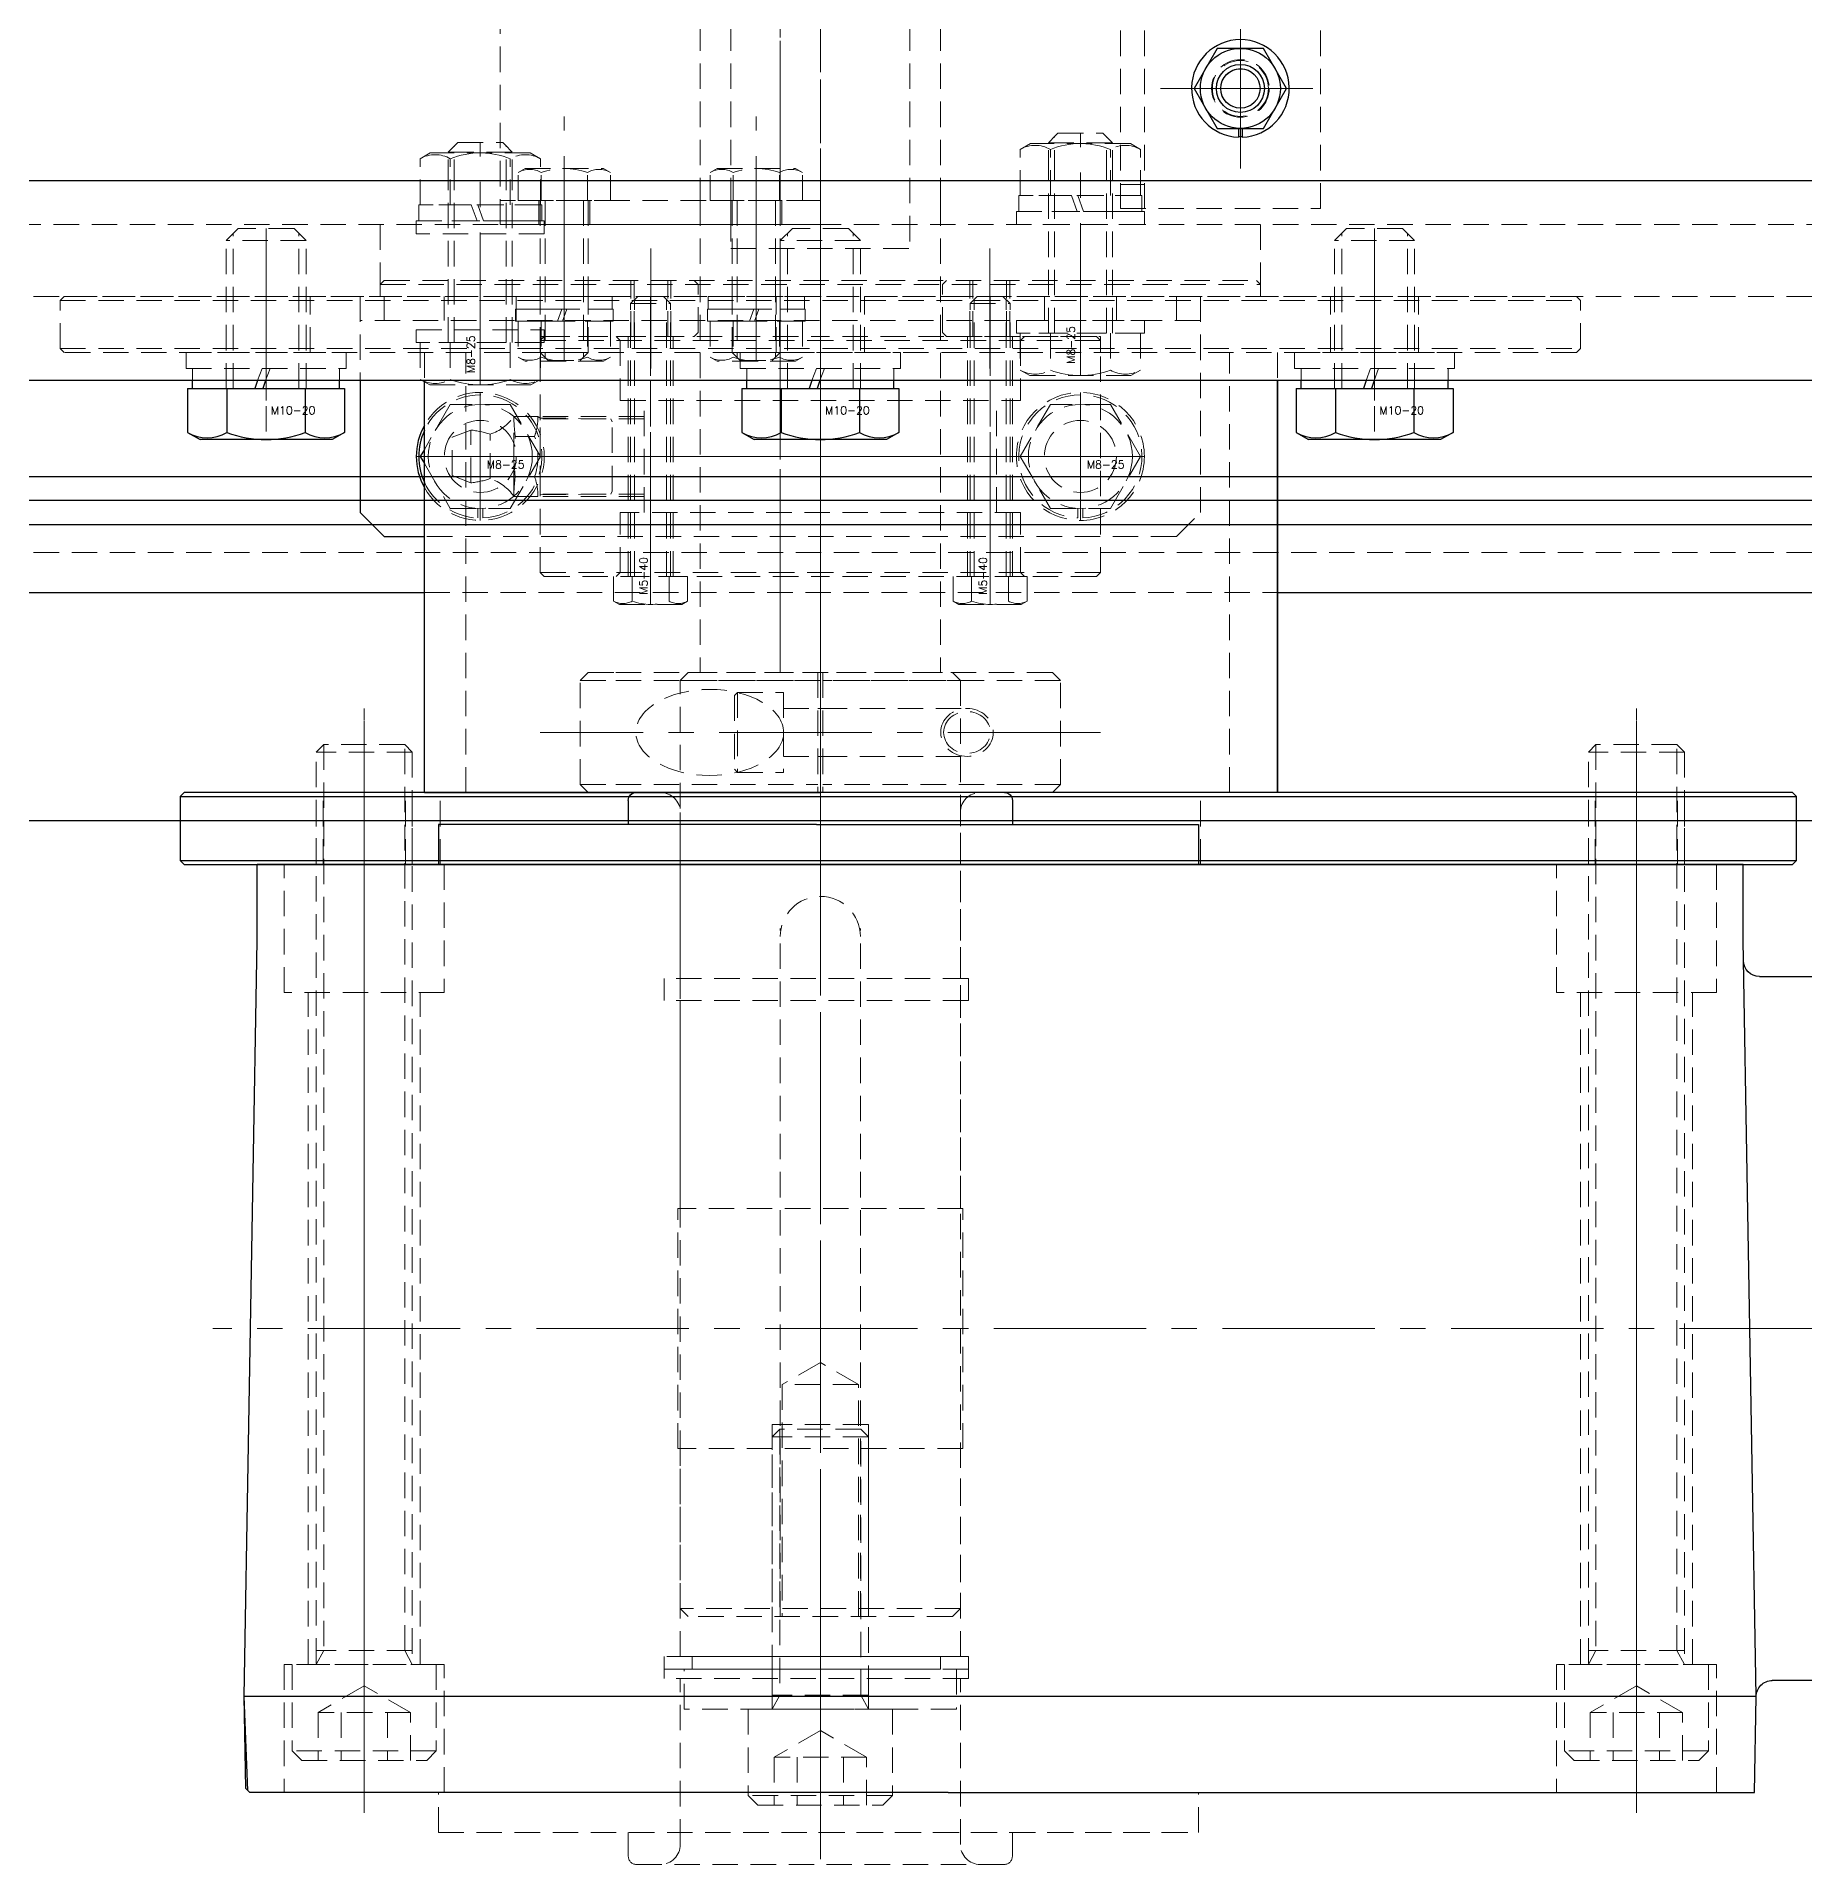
# Model space of a CAD drawing. Header units: millimetres. Extents: x 0 to 51411, y 0 to 16902.
# Drawn here: x 2995.2 to 3216.1, y 8115.4 to 8343.9 of the extents above; entities that cross this region are included whole.
import ezdxf

# ---------------------------------------------------------------- set-up
doc = ezdxf.new("R2010")
doc.units = ezdxf.units.MM
for name, pattern in [('CENTER2', [28.575, 19.05, -3.175, 3.175, -3.175]), ('HIDDEN', [9.525, 6.35, -3.175]), ('HIDDEN2', [4.7625, 3.175, -1.5875])]:
    doc.linetypes.add(name, pattern=pattern)
for name, color, linetype, lineweight in [('01_外形線', 7, 'Continuous', 25), ('03_かくれ線', 6, 'HIDDEN2', 13), ('04_HIDDEN', 2, 'HIDDEN', 13), ('04_中心線', 1, 'CENTER2', 9)]:
    doc.layers.add(name, color=color, linetype=linetype, lineweight=lineweight)
doc.layers.add('10_DRAFT', color=8, linetype='Continuous', lineweight=0, plot=False)
doc.styles.add('KSS_TXT', font='txt.shx', dxfattribs={"bigfont": 'extfont2.shx'})

# ---------------------------------------------------------------- blocks, each defined once
blk = doc.blocks.new('GM-SHYF-RH 0.4kW、1／160、＊＊V、60Hzb')
at = {"layer": '01_外形線'}
for p, q in [((-24, 133), (-24, 130)), ((-23, 134), (0, 134)), ((23, 134), (0, 134)), ((24, 133), (24, 130)), ((-47.27, 130), (-47.27, 125)), ((0.46, 130), (-47.27, 130)), ((0.46, 130), (47.73, 130)), ((47.73, 130), (47.73, 125)), ((-115.33, 115.5), (-115.33, 125)), ((-115.33, 125), (-15.97, 125)), ((-15.97, 125), (70.37, 125)), ((70.37, 115.5), (70.37, 125)), ((-116.98, 21), (-115.33, 115.5)), ((72.02, 21), (70.37, 115.5)), ((-117.38, 111), (-125.27, 111)), ((-125.27, 23), (-118.98, 23)), ((-116.77, 9), (-116.98, 21)), ((-116.98, 21), (-15.97, 21)), ((-15.97, 21), (72.02, 21)), ((71.82, 9.5), (72.02, 21)), ((71.31, 9), (71.82, 9.5)), ((-15.97, 9), (-116.77, 9)), ((-15.97, 9), (71.31, 9))]:
    blk.add_line(p, q, dxfattribs=at)
for centre, radius, start, end in [((-23, 133), 1, 90, 180), ((23, 133), 1, 0, 90), ((-117.38, 113), 2, 270, 359), ((-118.98, 21), 2, 359, 90)]:
    blk.add_arc(centre, radius, start, end, dxfattribs=at)
at = {"layer": '03_かくれ線'}
for p, q in [((-17.5, 110.75), (-17.5, 131.5)), ((17.5, 110.75), (17.5, 131.5)), ((-112, 125), (-112, 109)), ((-92, 109), (-92, 125)), ((47, 125), (47, 109)), ((67, 109), (67, 125)), ((-18.5, 108), (-18.5, 110.75)), ((-18.5, 110.75), (19.5, 110.75)), ((19.5, 108), (19.5, 110.75)), ((-112, 109), (-92, 109)), ((-109, 25), (-109, 109)), ((-95, 25), (-95, 109)), ((-18.5, 108), (19.5, 108)), ((-17.5, 82), (-17.5, 108)), ((17.5, 82), (17.5, 108)), ((47, 109), (67, 109)), ((50, 25), (50, 109)), ((64, 25), (64, 109)), ((-17.8, 52), (-17.8, 82)), ((-17.8, 82), (17.8, 82)), ((17.8, 52), (17.8, 82)), ((-17.8, 52), (17.8, 52)), ((-17.5, 26), (-17.5, 52)), ((17.5, 26), (17.5, 52)), ((-18.5, 23.25), (-18.5, 26)), ((-18.5, 26), (19.5, 26)), ((19.5, 23.25), (19.5, 26)), ((-112, 9), (-112, 25)), ((-112, 25), (-92, 25)), ((-92, 25), (-92, 9)), ((-18.5, 23.25), (19.5, 23.25)), ((-17.5, 2.5), (-17.5, 23.25)), ((17.5, 2.5), (17.5, 23.25)), ((47, 9), (47, 25)), ((47, 25), (67, 25)), ((67, 25), (67, 9)), ((-47.27, 4), (-47.27, 9)), ((47.73, 4), (47.73, 9)), ((0.23, 4), (-47.27, 4)), ((47.73, 4), (-47.27, 4)), ((-24, 1), (-24, 4)), ((24, 1), (24, 4)), ((-23, 0), (0, 0)), ((23, 0), (0, 0))]:
    blk.add_line(p, q, dxfattribs=at)
for centre, radius, start, end in [((-20, 131.5), 2.5, 0, 90), ((20, 131.5), 2.5, 90, 180), ((-20, 2.5), 2.5, 270, 0), ((20, 2.5), 2.5, 180, 270), ((-23, 1), 1, 180, 270), ((23, 1), 1, 270, 0)]:
    blk.add_arc(centre, radius, start, end, dxfattribs=at)
at = {"layer": '04_中心線'}
for p, q in [((0, 134), (0, 0)), ((-102, 6.46), (-102, 127.76)), ((57, 6.46), (57, 127.76)), ((-297.9, 67), (75.91, 67))]:
    blk.add_line(p, q, dxfattribs=at)
blk = doc.blocks.new('A$C23C91DF0_1_1')
at = {"color": 0}
for points in [[(0, 18.5), (1.6, 18.5), (1.6, 15), (0, 15)], [(0, -19.5), (1.6, -19.5), (1.6, -16), (0, -16)]]:
    blk.add_lwpolyline(points, close=True, dxfattribs=at)
at = {"layer": '10_DRAFT'}
for p, q in [((0, 15), (0, -16)), ((1.6, 15), (1.6, -16))]:
    blk.add_line(p, q, dxfattribs=at)
blk = doc.blocks.new('FWSSS-D34-V12.5-T5.0a')
at = {"color": 0}
blk.add_lwpolyline([(0, 17), (5, 17), (5, -17), (0, -17)], close=True, dxfattribs=at)
at = {"layer": '04_HIDDEN'}
for p, q in [((0, 6), (5, 6)), ((0, -6), (5, -6))]:
    blk.add_line(p, q, dxfattribs=at)
at = {"layer": '10_DRAFT'}
blk.add_line((0, 0), (5, 0), dxfattribs=at)

msp = doc.modelspace()

# ---------------------------------------------------------------- linework, layer by layer
at = {"layer": '01_外形線'}
for p, q in [((3142.752, 8342.366), (3139.866, 8337.366)), ((3148.526, 8342.366), (3142.752, 8342.366)), ((3151.413, 8337.366), (3148.526, 8342.366)), ((3139.866, 8337.366), (3142.752, 8332.366)), ((3148.526, 8332.366), (3151.413, 8337.366)), ((3142.752, 8332.366), (3148.526, 8332.366)), ((3145.414, 8332.366), (3145.414, 8331.27)), ((3145.864, 8332.366), (3145.864, 8331.27)), ((3014.657, 8299.866), (3014.657, 8300.866)), ((3022.811, 8300.866), (3022.447, 8299.866)), ((3023.811, 8300.866), (3023.447, 8299.866)), ((3033.057, 8299.866), (3033.057, 8300.866)), ((3043.646, 8249.366), (3043.646, 8300.866)), ((3083.939, 8299.866), (3083.939, 8300.866)), ((3092.093, 8300.866), (3091.729, 8299.866)), ((3093.093, 8300.866), (3092.729, 8299.866)), ((3102.339, 8299.866), (3102.339, 8300.866)), ((3150.289, 8249.366), (3150.289, 8300.866)), ((3150.289, 8300.866), (3150.289, 8249.366)), ((3153.221, 8299.866), (3153.221, 8300.866)), ((3161.375, 8300.866), (3161.011, 8299.866)), ((3162.375, 8300.866), (3162.011, 8299.866)), ((3171.621, 8299.866), (3171.621, 8300.866)), ((3014.042, 8299.866), (3014.042, 8294.369)), ((3014.042, 8299.866), (3033.672, 8299.866)), ((3018.95, 8299.866), (3018.95, 8294.369)), ((3028.765, 8299.866), (3028.765, 8294.369)), ((3033.672, 8299.866), (3033.672, 8294.369)), ((3083.324, 8299.866), (3083.324, 8294.369)), ((3083.324, 8299.866), (3102.954, 8299.866)), ((3088.232, 8299.866), (3088.232, 8294.369)), ((3098.047, 8299.866), (3098.047, 8294.369)), ((3102.954, 8299.866), (3102.954, 8294.369)), ((3152.606, 8299.866), (3152.606, 8294.369)), ((3152.606, 8299.866), (3172.236, 8299.866)), ((3157.514, 8299.866), (3157.514, 8294.369)), ((3167.329, 8299.866), (3167.329, 8294.369)), ((3172.236, 8299.866), (3172.236, 8294.369)), ((3014.042, 8294.369), (3015.607, 8293.466)), ((3033.672, 8294.369), (3032.107, 8293.466)), ((3083.324, 8294.369), (3084.889, 8293.466)), ((3102.954, 8294.369), (3101.389, 8293.466)), ((3152.606, 8294.369), (3154.171, 8293.466)), ((3172.236, 8294.369), (3170.671, 8293.466)), ((3032.107, 8293.466), (3015.607, 8293.466)), ((3043.646, 8292.253), (3043.134, 8291.366)), ((3101.389, 8293.466), (3084.889, 8293.466)), ((3170.671, 8293.466), (3154.171, 8293.466)), ((3043.134, 8291.366), (3043.646, 8290.479)), ((2928.139, 8288.866), (3728.139, 8288.866)), ((2928.139, 8282.866), (3728.139, 8282.866)), ((3150.289, 8274.366), (3248.139, 8274.366)), ((3013.639, 8249.366), (3013.139, 8248.866)), ((3013.139, 8248.866), (3013.139, 8240.866)), ((3013.139, 8248.866), (3215.139, 8248.866)), ((3214.639, 8249.366), (3013.639, 8249.366)), ((3043.646, 8249.366), (3093.139, 8249.366)), ((3043.646, 8249.366), (3093.139, 8249.366)), ((3150.289, 8249.366), (3093.139, 8249.366)), ((3150.289, 8249.366), (3093.139, 8249.366)), ((3215.139, 8248.866), (3214.639, 8249.366)), ((3215.139, 8240.866), (3215.139, 8248.866)), ((3013.139, 8240.866), (3013.639, 8240.366)), ((3013.139, 8240.866), (3215.139, 8240.866)), ((3013.639, 8240.366), (3214.639, 8240.366)), ((3214.639, 8240.366), (3215.139, 8240.866)), ((3021.575, 8124.615), (3021.12, 8136.366))]:
    msp.add_line(p, q, dxfattribs=at)
msp.add_lwpolyline([(2923.139, 8600.866), (3478.139, 8600.866, -0.4142136), (3488.139, 8590.866), (3488.139, 8310.866, -0.4142136), (3478.139, 8300.866), (2923.139, 8300.866), (2923.139, 8600.866)], format="xyb", dxfattribs=at)
for points in [[(2928.139, 8325.866), (3728.139, 8325.866), (3728.139, 8285.866), (2928.139, 8285.866)], [(2933.139, 8245.866), (3723.139, 8245.866), (3728.139, 8250.866), (3728.139, 8285.866), (2928.139, 8285.866), (2928.139, 8250.866)]]:
    msp.add_lwpolyline(points, close=True, dxfattribs=at)
for points in [[(2928.139, 8300.866), (2928.139, 8274.366), (3043.646, 8274.366)], [(3035.639, 8300.866), (3035.639, 8284.366), (3038.639, 8281.366), (3043.646, 8281.366)]]:
    msp.add_lwpolyline(points, dxfattribs=at)
for radius in [5, 3, 2.458]:
    msp.add_circle((3145.639, 8337.366), radius, dxfattribs=at)
for centre, radius, start, end in [((3145.639, 8337.366), 6.1, 272.11385, 267.88615), ((3145.639, 8337.366), 6, 267.88615, 272.1491), ((3016.496, 8298.619), 4.907, 240.00001, 299.99999), ((3023.857, 8307.245), 13.779, 249.136, 290.864), ((3031.218, 8298.619), 4.907, 240.00001, 299.99999), ((3050.639, 8291.366), 8, 150.94678, 209.05322), ((3050.639, 8291.366), 7.7, 155.26154, 204.73846), ((3085.778, 8298.619), 4.907, 240.00001, 299.99999), ((3093.139, 8307.245), 13.779, 249.136, 290.864), ((3100.5, 8298.619), 4.907, 240.00001, 299.99999), ((3155.06, 8298.619), 4.907, 240.00001, 299.99999), ((3162.421, 8307.245), 13.779, 249.136, 290.864), ((3169.782, 8298.619), 4.907, 240.00001, 299.99999)]:
    msp.add_arc(centre, radius, start, end, dxfattribs=at)
at = {"layer": '03_かくれ線'}
for p, q in [((3078.139, 8583.366), (3078.139, 8323.366)), ((3081.959, 8583.366), (3081.959, 8317.366)), ((3104.32, 8583.366), (3104.32, 8317.366)), ((3108.139, 8583.366), (3108.139, 8323.366)), ((3053.139, 8320.366), (3053.139, 8581.366)), ((3093.139, 8581.366), (3093.139, 8320.366)), ((3130.639, 8322.366), (3130.639, 8579.366)), ((3133.639, 8322.366), (3133.639, 8579.366)), ((3155.639, 8322.366), (3155.639, 8579.366)), ((3145.639, 8328.766), (3145.639, 8572.966)), ((3137.039, 8337.366), (3154.239, 8337.366)), ((3047.539, 8330.303), (3047.839, 8330.603)), ((3047.839, 8330.603), (3053.439, 8330.603)), ((3053.739, 8330.303), (3053.439, 8330.603)), ((3121.639, 8330.566), (3122.539, 8331.466)), ((3121.639, 8330.566), (3129.639, 8330.566)), ((3121.639, 8326.466), (3121.639, 8330.566)), ((3122.389, 8326.466), (3122.389, 8331.316)), ((3122.539, 8331.466), (3122.839, 8331.766)), ((3122.839, 8331.766), (3128.439, 8331.766)), ((3128.739, 8331.466), (3128.439, 8331.766)), ((3129.639, 8330.566), (3128.739, 8331.466)), ((3128.889, 8326.466), (3128.889, 8331.316)), ((3129.639, 8326.466), (3129.639, 8330.566)), ((3043.134, 8328.578), (3044.389, 8329.303)), ((3043.134, 8322.803), (3043.134, 8328.578)), ((3056.889, 8329.303), (3044.389, 8329.303)), ((3046.639, 8329.403), (3047.539, 8330.303)), ((3046.639, 8329.403), (3054.639, 8329.403)), ((3046.639, 8325.303), (3046.639, 8329.403)), ((3046.886, 8322.803), (3046.886, 8328.578)), ((3047.389, 8325.303), (3047.389, 8330.153)), ((3054.639, 8329.403), (3053.739, 8330.303)), ((3053.889, 8325.303), (3053.889, 8330.153)), ((3054.392, 8322.803), (3054.392, 8328.578)), ((3054.639, 8325.303), (3054.639, 8329.403)), ((3058.145, 8328.578), (3056.889, 8329.303)), ((3058.145, 8322.803), (3058.145, 8328.578)), ((3118.134, 8329.741), (3119.389, 8330.466)), ((3118.134, 8323.966), (3118.134, 8329.741)), ((3131.889, 8330.466), (3119.389, 8330.466)), ((3121.886, 8323.966), (3121.886, 8329.741)), ((3129.392, 8323.966), (3129.392, 8329.741)), ((3133.145, 8329.741), (3131.889, 8330.466)), ((3133.145, 8323.966), (3133.145, 8329.741)), ((3055.366, 8326.862), (3056.239, 8327.366)), ((3055.366, 8323.366), (3055.366, 8326.862)), ((3056.239, 8327.366), (3066.039, 8327.366)), ((3058.252, 8323.366), (3058.252, 8326.862)), ((3064.026, 8323.366), (3064.026, 8326.862)), ((3066.913, 8326.862), (3066.039, 8327.366)), ((3066.913, 8323.366), (3066.913, 8326.862)), ((3079.366, 8326.862), (3080.239, 8327.366)), ((3079.366, 8323.366), (3079.366, 8326.862)), ((3080.239, 8327.366), (3090.039, 8327.366)), ((3082.252, 8323.366), (3082.252, 8326.862)), ((3088.026, 8323.366), (3088.026, 8326.862)), ((3090.913, 8326.862), (3090.039, 8327.366)), ((3090.913, 8323.366), (3090.913, 8326.862)), ((3121.639, 8306.766), (3121.639, 8326.466)), ((3122.389, 8306.766), (3122.389, 8326.466)), ((3128.889, 8306.766), (3128.889, 8326.466)), ((3129.639, 8306.766), (3129.639, 8326.466)), ((3046.639, 8305.603), (3046.639, 8325.303)), ((3047.389, 8305.603), (3047.389, 8325.303)), ((3053.889, 8305.603), (3053.889, 8325.303)), ((3054.639, 8305.603), (3054.639, 8325.303)), ((3124.511, 8323.966), (3117.939, 8323.966)), ((3117.939, 8323.966), (3117.939, 8321.966)), ((3133.145, 8323.966), (3118.134, 8323.966)), ((3125.239, 8321.966), (3124.511, 8323.966)), ((3133.339, 8323.966), (3125.311, 8323.966)), ((3126.039, 8321.966), (3125.311, 8323.966)), ((3130.639, 8325.366), (3133.639, 8325.366)), ((3133.339, 8321.966), (3133.339, 8323.966)), ((3049.511, 8322.803), (3042.939, 8322.803)), ((3042.939, 8322.803), (3042.939, 8320.803)), ((3058.145, 8322.803), (3043.134, 8322.803)), ((3050.239, 8320.803), (3049.511, 8322.803)), ((3058.339, 8322.803), (3050.311, 8322.803)), ((3051.039, 8320.803), (3050.311, 8322.803)), ((3093.139, 8323.366), (3053.139, 8323.366)), ((3055.366, 8323.366), (3066.913, 8323.366)), ((3057.939, 8320.366), (3057.939, 8323.366)), ((3058.139, 8323.366), (3058.139, 8310.766)), ((3058.339, 8320.803), (3058.339, 8322.803)), ((3058.739, 8323.366), (3058.739, 8303.766)), ((3063.539, 8323.366), (3063.539, 8303.766)), ((3064.139, 8323.366), (3064.139, 8310.766)), ((3064.339, 8320.366), (3064.339, 8323.366)), ((3078.139, 8323.366), (3078.139, 8264.366)), ((3079.366, 8323.366), (3090.913, 8323.366)), ((3081.939, 8320.366), (3081.939, 8323.366)), ((3082.139, 8323.366), (3082.139, 8310.766)), ((3082.739, 8323.366), (3082.739, 8303.766)), ((3087.539, 8323.366), (3087.539, 8303.766)), ((3088.139, 8323.366), (3088.139, 8310.766)), ((3088.339, 8320.366), (3088.339, 8323.366)), ((3108.139, 8323.366), (3108.139, 8264.366)), ((3117.639, 8321.966), (3133.639, 8321.966)), ((3117.639, 8321.966), (3117.639, 8320.366)), ((3125.239, 8321.966), (3117.939, 8321.966)), ((3133.339, 8321.966), (3126.039, 8321.966)), ((3130.639, 8322.366), (3155.639, 8322.366)), ((3133.639, 8321.966), (3133.639, 8320.366)), ((3018.857, 8318.366), (3020.357, 8319.866)), ((3019.757, 8299.866), (3019.757, 8319.266)), ((3027.357, 8319.866), (3020.357, 8319.866)), ((3028.857, 8318.366), (3027.357, 8319.866)), ((3027.957, 8299.866), (3027.957, 8319.266)), ((3038.139, 8320.366), (3038.139, 8311.366)), ((3042.639, 8320.803), (3058.639, 8320.803)), ((3042.639, 8320.803), (3042.639, 8319.203)), ((3058.639, 8319.203), (3042.639, 8319.203)), ((3050.239, 8320.803), (3042.939, 8320.803)), ((3058.339, 8320.803), (3051.039, 8320.803)), ((3093.139, 8320.366), (3053.139, 8320.366)), ((3058.639, 8320.803), (3058.639, 8319.203)), ((3088.139, 8318.366), (3089.639, 8319.866)), ((3089.039, 8299.866), (3089.039, 8319.266)), ((3096.639, 8319.866), (3089.639, 8319.866)), ((3098.139, 8318.366), (3096.639, 8319.866)), ((3097.239, 8299.866), (3097.239, 8319.266)), ((3133.639, 8320.366), (3117.639, 8320.366)), ((3148.139, 8320.366), (3148.139, 8311.366)), ((3157.421, 8318.366), (3158.921, 8319.866)), ((3158.321, 8299.866), (3158.321, 8319.266)), ((3165.921, 8319.866), (3158.921, 8319.866)), ((3167.421, 8318.366), (3165.921, 8319.866)), ((3166.521, 8299.866), (3166.521, 8319.266)), ((3018.857, 8299.866), (3018.857, 8318.366)), ((3028.857, 8318.366), (3018.857, 8318.366)), ((3028.857, 8299.866), (3028.857, 8318.366)), ((3081.959, 8317.366), (3104.32, 8317.366)), ((3088.139, 8299.866), (3088.139, 8318.366)), ((3098.139, 8318.366), (3088.139, 8318.366)), ((3098.139, 8299.866), (3098.139, 8318.366)), ((3157.421, 8299.866), (3157.421, 8318.366)), ((3167.421, 8318.366), (3157.421, 8318.366)), ((3167.421, 8299.866), (3167.421, 8318.366)), ((3038.639, 8313.366), (3038.139, 8312.866)), ((3038.139, 8311.366), (3038.139, 8312.866)), ((3038.139, 8312.866), (3148.139, 8312.866)), ((3038.639, 8313.366), (3147.639, 8313.366)), ((3069.462, 8306.366), (3069.462, 8313.366)), ((3069.862, 8306.366), (3069.862, 8313.366)), ((3074.062, 8306.366), (3074.062, 8313.366)), ((3074.462, 8306.366), (3074.462, 8313.366)), ((3077.889, 8312.866), (3077.389, 8313.366)), ((3077.889, 8306.866), (3077.889, 8312.866)), ((3108.389, 8312.866), (3108.889, 8313.366)), ((3108.389, 8306.866), (3108.389, 8312.866)), ((3111.816, 8306.366), (3111.816, 8313.366)), ((3112.216, 8306.366), (3112.216, 8313.366)), ((3116.416, 8306.366), (3116.416, 8313.366)), ((3116.816, 8306.366), (3116.816, 8313.366)), ((3147.639, 8313.366), (3148.139, 8312.866)), ((3148.139, 8312.866), (3148.139, 8311.366)), ((2998.139, 8310.866), (2998.639, 8311.366)), ((2998.139, 8304.866), (2998.139, 8310.866)), ((2998.139, 8310.866), (3188.139, 8310.866)), ((2998.639, 8311.366), (3187.639, 8311.366)), ((3029.357, 8304.366), (3029.357, 8311.366)), ((3035.639, 8311.366), (3035.639, 8300.866)), ((3140.639, 8311.366), (3035.639, 8311.366)), ((3038.639, 8311.366), (3038.639, 8308.366)), ((3046.139, 8311.366), (3046.139, 8308.366)), ((3055.139, 8311.366), (3055.139, 8308.366)), ((3055.139, 8309.766), (3055.139, 8311.366)), ((3055.139, 8311.366), (3067.139, 8311.366)), ((3058.139, 8304.366), (3058.139, 8310.766)), ((3064.139, 8304.366), (3064.139, 8310.766)), ((3067.139, 8309.766), (3067.139, 8311.366)), ((3069.426, 8310.466), (3070.326, 8311.366)), ((3069.426, 8310.466), (3074.426, 8310.466)), ((3069.426, 8276.366), (3069.426, 8310.466)), ((3069.926, 8276.366), (3069.926, 8310.966)), ((3070.326, 8311.366), (3073.526, 8311.366)), ((3074.426, 8310.466), (3073.526, 8311.366)), ((3073.926, 8276.366), (3073.926, 8310.966)), ((3074.426, 8276.366), (3074.426, 8310.466)), ((3079.139, 8309.766), (3079.139, 8311.366)), ((3079.139, 8311.366), (3091.139, 8311.366)), ((3082.139, 8304.366), (3082.139, 8310.766)), ((3087.639, 8304.366), (3087.639, 8311.366)), ((3088.139, 8304.366), (3088.139, 8310.766)), ((3091.139, 8309.766), (3091.139, 8311.366)), ((3098.639, 8304.366), (3098.639, 8311.366)), ((3111.852, 8310.466), (3112.752, 8311.366)), ((3111.852, 8310.466), (3116.852, 8310.466)), ((3111.852, 8276.366), (3111.852, 8310.466)), ((3112.352, 8276.366), (3112.352, 8310.966)), ((3112.752, 8311.366), (3115.952, 8311.366)), ((3116.852, 8310.466), (3115.952, 8311.366)), ((3116.352, 8276.366), (3116.352, 8310.966)), ((3116.852, 8276.366), (3116.852, 8310.466)), ((3121.139, 8311.366), (3121.139, 8308.366)), ((3130.139, 8311.366), (3130.139, 8308.366)), ((3137.639, 8311.366), (3137.639, 8308.366)), ((3140.639, 8284.366), (3140.639, 8311.366)), ((3156.921, 8304.366), (3156.921, 8311.366)), ((3167.921, 8304.366), (3167.921, 8311.366)), ((3188.139, 8310.866), (3187.639, 8311.366)), ((3188.139, 8304.866), (3188.139, 8310.866)), ((3140.639, 8308.366), (3035.639, 8308.366)), ((3060.839, 8309.766), (3055.039, 8309.766)), ((3055.039, 8308.266), (3055.039, 8309.766)), ((3060.293, 8308.266), (3055.039, 8308.266)), ((3055.139, 8309.766), (3067.139, 8309.766)), ((3055.366, 8308.266), (3055.366, 8303.77)), ((3066.913, 8308.266), (3055.366, 8308.266)), ((3058.252, 8308.266), (3058.252, 8303.77)), ((3060.839, 8309.766), (3060.293, 8308.266)), ((3061.439, 8309.766), (3060.893, 8308.266)), ((3067.239, 8308.266), (3060.893, 8308.266)), ((3061.139, 8308.266), (3061.139, 8309.766)), ((3061.139, 8303.266), (3061.139, 8308.266)), ((3067.239, 8309.766), (3061.439, 8309.766)), ((3064.026, 8308.266), (3064.026, 8303.77)), ((3066.913, 8308.266), (3066.913, 8303.77)), ((3067.239, 8309.766), (3067.239, 8308.266)), ((3084.839, 8309.766), (3079.039, 8309.766)), ((3079.039, 8308.266), (3079.039, 8309.766)), ((3084.293, 8308.266), (3079.039, 8308.266)), ((3079.139, 8309.766), (3091.139, 8309.766)), ((3079.366, 8308.266), (3079.366, 8303.77)), ((3090.913, 8308.266), (3079.366, 8308.266)), ((3082.252, 8308.266), (3082.252, 8303.77)), ((3084.839, 8309.766), (3084.293, 8308.266)), ((3085.439, 8309.766), (3084.893, 8308.266)), ((3091.239, 8308.266), (3084.893, 8308.266)), ((3085.139, 8308.266), (3085.139, 8309.766)), ((3085.139, 8303.266), (3085.139, 8308.266)), ((3091.239, 8309.766), (3085.439, 8309.766)), ((3088.026, 8308.266), (3088.026, 8303.77)), ((3090.913, 8308.266), (3090.913, 8303.77)), ((3091.239, 8309.766), (3091.239, 8308.266)), ((3117.639, 8308.366), (3133.639, 8308.366)), ((3117.639, 8308.366), (3117.639, 8306.766)), ((3133.639, 8308.366), (3133.639, 8306.766)), ((3042.639, 8307.203), (3058.639, 8307.203)), ((3042.639, 8307.203), (3042.639, 8305.603)), ((3058.639, 8305.603), (3042.639, 8305.603)), ((3058.145, 8305.603), (3043.134, 8305.603)), ((3043.134, 8305.603), (3043.134, 8300.999)), ((3046.886, 8305.603), (3046.886, 8300.999)), ((3054.392, 8305.603), (3054.392, 8300.999)), ((3058.139, 8306.366), (3077.389, 8306.366)), ((3058.139, 8306.366), (3058.139, 8304.366)), ((3058.139, 8305.866), (3058.639, 8306.366)), ((3058.139, 8276.866), (3058.139, 8305.866)), ((3058.139, 8305.866), (3093.139, 8305.866)), ((3058.145, 8305.603), (3058.145, 8300.999)), ((3058.639, 8307.203), (3058.639, 8305.603)), ((3058.639, 8306.366), (3093.139, 8306.366)), ((3068.139, 8305.866), (3067.639, 8306.366)), ((3068.139, 8305.866), (3068.139, 8298.366)), ((3069.126, 8276.366), (3069.126, 8306.366)), ((3074.726, 8276.366), (3074.726, 8306.366)), ((3077.389, 8306.366), (3077.889, 8306.866)), ((3127.639, 8306.366), (3093.139, 8306.366)), ((3128.139, 8305.866), (3093.139, 8305.866)), ((3108.889, 8306.366), (3108.389, 8306.866)), ((3108.889, 8306.366), (3128.139, 8306.366)), ((3111.552, 8276.366), (3111.552, 8306.366)), ((3117.152, 8276.366), (3117.152, 8306.366)), ((3133.639, 8306.766), (3117.639, 8306.766)), ((3133.145, 8306.766), (3118.134, 8306.766)), ((3118.134, 8306.766), (3118.134, 8302.162)), ((3118.139, 8305.866), (3118.639, 8306.366)), ((3118.139, 8305.866), (3118.139, 8298.366)), ((3121.886, 8306.766), (3121.886, 8302.162)), ((3128.139, 8305.866), (3127.639, 8306.366)), ((3128.139, 8306.366), (3128.139, 8304.366)), ((3128.139, 8276.866), (3128.139, 8305.866)), ((3129.392, 8306.766), (3129.392, 8302.162)), ((3133.145, 8306.766), (3133.145, 8302.162)), ((2998.639, 8304.366), (2998.139, 8304.866)), ((2998.139, 8304.866), (3188.139, 8304.866)), ((3187.639, 8304.366), (2998.639, 8304.366)), ((3013.857, 8304.366), (3033.857, 8304.366)), ((3013.857, 8302.366), (3013.857, 8304.366)), ((3033.857, 8302.366), (3033.857, 8304.366)), ((3043.646, 8304.366), (3043.646, 8300.866)), ((3048.842, 8249.366), (3048.842, 8304.366)), ((3055.366, 8303.77), (3056.239, 8303.266)), ((3066.039, 8303.266), (3056.239, 8303.266)), ((3058.139, 8304.366), (3059.139, 8303.366)), ((3058.139, 8304.366), (3064.139, 8304.366)), ((3059.139, 8303.366), (3063.139, 8303.366)), ((3064.139, 8304.366), (3063.139, 8303.366)), ((3066.913, 8303.77), (3066.039, 8303.266)), ((3079.366, 8303.77), (3080.239, 8303.266)), ((3090.039, 8303.266), (3080.239, 8303.266)), ((3082.139, 8304.366), (3083.139, 8303.366)), ((3082.139, 8304.366), (3088.139, 8304.366)), ((3083.139, 8304.366), (3103.139, 8304.366)), ((3083.139, 8302.366), (3083.139, 8304.366)), ((3083.139, 8303.366), (3087.139, 8303.366)), ((3088.139, 8304.366), (3087.139, 8303.366)), ((3090.913, 8303.77), (3090.039, 8303.266)), ((3093.139, 8249.366), (3093.139, 8304.366)), ((3103.139, 8302.366), (3103.139, 8304.366)), ((3144.289, 8249.366), (3144.289, 8304.366)), ((3150.289, 8304.366), (3150.289, 8300.866)), ((3152.421, 8304.366), (3172.421, 8304.366)), ((3152.421, 8302.366), (3152.421, 8304.366)), ((3172.421, 8302.366), (3172.421, 8304.366)), ((3187.639, 8304.366), (3188.139, 8304.866)), ((3013.857, 8302.366), (3033.857, 8302.366)), ((3014.657, 8302.366), (3014.657, 8300.866)), ((3022.811, 8300.866), (3023.357, 8302.366)), ((3023.811, 8300.866), (3024.357, 8302.366)), ((3033.057, 8302.366), (3033.057, 8300.866)), ((3043.134, 8300.999), (3044.339, 8300.303)), ((3058.145, 8300.999), (3056.939, 8300.303)), ((3083.139, 8302.366), (3103.139, 8302.366)), ((3083.939, 8302.366), (3083.939, 8300.866)), ((3092.093, 8300.866), (3092.639, 8302.366)), ((3093.093, 8300.866), (3093.639, 8302.366)), ((3102.339, 8302.366), (3102.339, 8300.866)), ((3118.134, 8302.162), (3119.339, 8301.466)), ((3119.339, 8301.466), (3131.939, 8301.466)), ((3133.145, 8302.162), (3131.939, 8301.466)), ((3152.421, 8302.366), (3172.421, 8302.366)), ((3153.221, 8302.366), (3153.221, 8300.866)), ((3161.375, 8300.866), (3161.921, 8302.366)), ((3162.375, 8300.866), (3162.921, 8302.366)), ((3171.621, 8302.366), (3171.621, 8300.866)), ((3044.339, 8300.303), (3056.939, 8300.303)), ((3050.639, 8298.866), (3050.639, 8283.866)), ((3125.639, 8298.866), (3125.639, 8283.866)), ((3046.886, 8297.866), (3043.646, 8292.253)), ((3054.392, 8297.866), (3046.886, 8297.866)), ((3050.639, 8285.766), (3050.639, 8296.966)), ((3058.145, 8291.366), (3054.392, 8297.866)), ((3054.839, 8286.366), (3054.839, 8296.366)), ((3054.839, 8296.366), (3057.839, 8296.366)), ((3058.139, 8296.166), (3057.839, 8296.366)), ((3071.139, 8296.366), (3058.139, 8296.366)), ((3068.139, 8298.366), (3118.139, 8298.366)), ((3071.139, 8284.366), (3071.139, 8298.366)), ((3115.139, 8284.366), (3115.139, 8298.366)), ((3121.886, 8297.866), (3118.134, 8291.366)), ((3129.392, 8297.866), (3121.886, 8297.866)), ((3125.639, 8285.766), (3125.639, 8296.966)), ((3133.145, 8291.366), (3129.392, 8297.866)), ((3047.139, 8293.766), (3049.439, 8294.666)), ((3049.439, 8288.066), (3049.439, 8294.666)), ((3051.876, 8288.595), (3051.876, 8294.137)), ((3058.139, 8296.166), (3066.969, 8296.068)), ((3058.139, 8286.566), (3058.139, 8296.166)), ((3071.139, 8296.066), (3058.139, 8296.066)), ((3058.139, 8287.035), (3058.139, 8295.697)), ((3067.139, 8295.697), (3066.969, 8296.068)), ((3067.139, 8287.035), (3067.139, 8295.697)), ((3047.139, 8288.966), (3047.139, 8293.766)), ((3055.01, 8293.866), (3057.419, 8293.866)), ((3043.646, 8290.479), (3046.886, 8284.866)), ((3046.639, 8291.366), (3068.139, 8291.366)), ((3054.392, 8284.866), (3058.145, 8291.366)), ((3118.134, 8291.366), (3121.886, 8284.866)), ((3129.392, 8284.866), (3133.145, 8291.366)), ((3047.139, 8288.966), (3049.439, 8288.066)), ((3055.01, 8288.866), (3057.419, 8288.866)), ((3054.839, 8286.366), (3057.839, 8286.366)), ((3071.139, 8286.666), (3058.139, 8286.666)), ((3058.139, 8286.566), (3066.97, 8286.666)), ((3071.139, 8286.366), (3058.139, 8286.366)), ((3067.139, 8287.035), (3066.969, 8286.663)), ((3046.886, 8284.866), (3054.392, 8284.866)), ((3050.339, 8284.866), (3050.339, 8283.672)), ((3050.939, 8284.866), (3050.939, 8283.672)), ((3068.139, 8276.866), (3068.139, 8284.366)), ((3118.139, 8284.366), (3068.139, 8284.366)), ((3118.139, 8276.866), (3118.139, 8284.366)), ((3121.886, 8284.866), (3129.392, 8284.866)), ((3125.339, 8284.866), (3125.339, 8283.672)), ((3125.939, 8284.866), (3125.939, 8283.672)), ((3137.639, 8281.366), (3140.639, 8284.366)), ((3137.639, 8281.366), (3043.646, 8281.366)), ((2928.139, 8279.366), (3248.139, 8279.366)), ((3058.139, 8276.866), (3093.139, 8276.866)), ((3058.139, 8276.866), (3058.639, 8276.366)), ((3058.639, 8276.366), (3093.139, 8276.366)), ((3067.307, 8276.366), (3067.307, 8273.281)), ((3076.545, 8276.366), (3067.307, 8276.366)), ((3067.639, 8276.366), (3068.139, 8276.866)), ((3069.617, 8276.366), (3069.617, 8273.281)), ((3074.235, 8276.366), (3074.235, 8273.281)), ((3076.545, 8276.366), (3076.545, 8273.281)), ((3128.139, 8276.866), (3093.139, 8276.866)), ((3127.639, 8276.366), (3093.139, 8276.366)), ((3109.734, 8276.366), (3109.734, 8273.281)), ((3118.971, 8276.366), (3109.734, 8276.366)), ((3112.043, 8276.366), (3112.043, 8273.281)), ((3116.662, 8276.366), (3116.662, 8273.281)), ((3118.639, 8276.366), (3118.139, 8276.866)), ((3118.971, 8276.366), (3118.971, 8273.281)), ((3128.139, 8276.866), (3127.639, 8276.366)), ((3043.646, 8274.366), (3150.289, 8274.366)), ((3067.307, 8273.281), (3068.026, 8272.866)), ((3068.026, 8272.866), (3075.826, 8272.866)), ((3076.545, 8273.281), (3075.826, 8272.866)), ((3109.734, 8273.281), (3110.452, 8272.866)), ((3110.452, 8272.866), (3118.252, 8272.866)), ((3118.971, 8273.281), (3118.252, 8272.866)), ((3063.139, 8263.366), (3064.139, 8264.366)), ((3064.139, 8264.366), (3067.564, 8264.366)), ((3067.564, 8264.366), (3092.819, 8264.366)), ((3075.639, 8263.366), (3076.639, 8264.366)), ((3076.639, 8264.366), (3109.639, 8264.366)), ((3092.819, 8264.366), (3092.819, 8249.366)), ((3122.139, 8264.366), (3093.459, 8264.366)), ((3093.459, 8264.366), (3093.459, 8249.366)), ((3110.639, 8263.366), (3109.639, 8264.366)), ((3123.139, 8263.366), (3122.139, 8264.366)), ((3063.139, 8250.366), (3063.139, 8263.366)), ((3063.139, 8263.366), (3067.564, 8263.365)), ((3067.564, 8263.366), (3092.819, 8263.366)), ((3075.639, 8263.366), (3110.639, 8263.366)), ((3075.639, 8147.366), (3075.639, 8263.366)), ((3123.139, 8263.366), (3093.459, 8263.366)), ((3110.639, 8263.366), (3110.639, 8147.366)), ((3123.139, 8250.366), (3123.139, 8263.366)), ((3082.392, 8261.474), (3082.776, 8261.858)), ((3082.392, 8261.474), (3082.392, 8252.258)), ((3082.769, 8261.851), (3082.776, 8251.874)), ((3082.776, 8261.858), (3088.536, 8261.858)), ((3088.536, 8261.858), (3088.536, 8251.874)), ((3088.536, 8259.866), (3111.473, 8259.866)), ((3092.819, 8259.866), (3093.459, 8259.866)), ((3092.819, 8259.866), (3093.459, 8259.866)), ((3088.536, 8253.866), (3111.473, 8253.866)), ((3092.819, 8253.866), (3093.459, 8253.866)), ((3092.819, 8253.866), (3093.459, 8253.866)), ((3082.392, 8252.258), (3082.776, 8251.874)), ((3082.776, 8251.874), (3088.536, 8251.874)), ((3030.139, 8240.366), (3030.139, 8249.366)), ((3030.989, 8240.366), (3030.989, 8249.366)), ((3041.289, 8240.366), (3041.289, 8249.366)), ((3042.139, 8240.366), (3042.139, 8249.366)), ((3045.639, 8240.366), (3045.639, 8249.366)), ((3063.139, 8250.366), (3067.564, 8250.367)), ((3063.139, 8250.366), (3064.139, 8249.366)), ((3064.139, 8249.366), (3067.564, 8249.366)), ((3067.564, 8250.367), (3092.819, 8250.371)), ((3067.564, 8249.366), (3092.819, 8249.366)), ((3123.139, 8250.366), (3093.459, 8250.371)), ((3122.139, 8249.366), (3093.459, 8249.366)), ((3123.139, 8250.366), (3122.139, 8249.366)), ((3140.639, 8240.366), (3140.639, 8249.366)), ((3189.139, 8240.366), (3189.139, 8249.366)), ((3189.989, 8240.366), (3189.989, 8249.366)), ((3200.289, 8240.366), (3200.289, 8249.366)), ((3201.139, 8240.366), (3201.139, 8249.366)), ((3088.139, 8146.366), (3088.139, 8232.366)), ((3098.139, 8146.366), (3098.139, 8232.366)), ((3093.139, 8178.108), (3088.389, 8175.366)), ((3097.889, 8175.366), (3093.139, 8178.108)), ((3088.389, 8175.366), (3088.389, 8146.366)), ((3097.889, 8175.366), (3088.389, 8175.366)), ((3097.889, 8146.366), (3097.889, 8175.366)), ((3099.139, 8170.366), (3087.139, 8170.366)), ((3087.139, 8170.366), (3087.139, 8146.366)), ((3099.139, 8170.366), (3099.139, 8146.366)), ((3076.639, 8146.366), (3075.639, 8147.366)), ((3110.639, 8147.366), (3075.639, 8147.366)), ((3109.639, 8146.366), (3076.639, 8146.366)), ((3110.639, 8147.366), (3109.639, 8146.366))]:
    msp.add_line(p, q, dxfattribs=at)
at = {"layer": '03_かくれ線', "transparency": 33554559}
for p, q in [((3088.139, 8325.866), (3088.139, 8575.866)), ((3030.139, 8254.418), (3031.086, 8255.365)), ((3031.086, 8255.365), (3031.086, 8142.115)), ((3041.192, 8255.365), (3031.086, 8255.365)), ((3041.192, 8142.115), (3041.192, 8255.365)), ((3041.192, 8255.365), (3042.139, 8254.418)), ((3189.139, 8254.418), (3190.086, 8255.365)), ((3190.086, 8255.365), (3190.086, 8142.115)), ((3200.192, 8255.365), (3190.086, 8255.365)), ((3200.192, 8142.115), (3200.192, 8255.365)), ((3200.192, 8255.365), (3201.139, 8254.418)), ((3030.139, 8140.475), (3030.139, 8254.418)), ((3042.139, 8254.418), (3030.139, 8254.418)), ((3042.139, 8254.418), (3042.139, 8140.475)), ((3189.139, 8140.475), (3189.139, 8254.418)), ((3201.139, 8254.418), (3189.139, 8254.418)), ((3201.139, 8254.418), (3201.139, 8140.475)), ((3087.139, 8168.819), (3088.086, 8169.766)), ((3087.139, 8134.875), (3087.139, 8168.819)), ((3099.139, 8168.819), (3087.139, 8168.819)), ((3088.086, 8169.766), (3088.086, 8136.516)), ((3098.192, 8169.766), (3088.086, 8169.766)), ((3098.192, 8136.516), (3098.192, 8169.766)), ((3098.192, 8169.766), (3099.139, 8168.819)), ((3099.139, 8168.819), (3099.139, 8134.875)), ((3031.086, 8142.115), (3030.139, 8140.365)), ((3042.139, 8142.115), (3030.139, 8142.115)), ((3042.139, 8140.365), (3041.192, 8142.115)), ((3190.086, 8142.115), (3189.139, 8140.365)), ((3201.139, 8142.115), (3189.139, 8142.115)), ((3201.139, 8140.365), (3200.192, 8142.115)), ((3045.139, 8140.365), (3027.139, 8140.365)), ((3027.139, 8140.365), (3027.139, 8129.565)), ((3045.139, 8140.365), (3045.139, 8129.565)), ((3204.139, 8140.365), (3186.139, 8140.365)), ((3186.139, 8140.365), (3186.139, 8129.565)), ((3204.139, 8140.365), (3204.139, 8129.565)), ((3036.139, 8137.699), (3030.366, 8134.365)), ((3041.913, 8134.365), (3036.139, 8137.699)), ((3088.086, 8136.516), (3087.139, 8134.766)), ((3099.139, 8136.516), (3087.139, 8136.516)), ((3099.139, 8134.766), (3098.192, 8136.516)), ((3195.139, 8137.699), (3189.366, 8134.365)), ((3200.913, 8134.365), (3195.139, 8137.699)), ((3030.366, 8134.365), (3030.366, 8128.365)), ((3041.913, 8134.365), (3030.366, 8134.365)), ((3033.252, 8134.365), (3033.252, 8128.365)), ((3039.026, 8134.365), (3039.026, 8128.365)), ((3041.913, 8128.365), (3041.913, 8134.365)), ((3102.139, 8134.766), (3084.139, 8134.766)), ((3084.139, 8134.766), (3084.139, 8123.966)), ((3102.139, 8134.766), (3102.139, 8123.966)), ((3189.366, 8134.365), (3189.366, 8128.365)), ((3200.913, 8134.365), (3189.366, 8134.365)), ((3192.252, 8134.365), (3192.252, 8128.365)), ((3198.026, 8134.365), (3198.026, 8128.365)), ((3200.913, 8128.365), (3200.913, 8134.365)), ((3093.139, 8132.099), (3087.366, 8128.766)), ((3098.913, 8128.766), (3093.139, 8132.099)), ((3027.139, 8129.565), (3028.339, 8128.365)), ((3045.139, 8129.565), (3027.139, 8129.565)), ((3043.939, 8128.365), (3045.139, 8129.565)), ((3186.139, 8129.565), (3187.339, 8128.365)), ((3204.139, 8129.565), (3186.139, 8129.565)), ((3202.939, 8128.365), (3204.139, 8129.565)), ((3028.339, 8128.365), (3043.939, 8128.365)), ((3087.366, 8128.766), (3087.366, 8122.766)), ((3098.913, 8128.766), (3087.366, 8128.766)), ((3090.252, 8128.766), (3090.252, 8122.766)), ((3096.026, 8128.766), (3096.026, 8122.766)), ((3098.913, 8122.766), (3098.913, 8128.766)), ((3187.339, 8128.365), (3202.939, 8128.365)), ((3084.139, 8123.966), (3085.339, 8122.766)), ((3102.139, 8123.966), (3084.139, 8123.966)), ((3085.339, 8122.766), (3100.939, 8122.766)), ((3100.939, 8122.766), (3102.139, 8123.966))]:
    msp.add_line(p, q, dxfattribs=at)
at = {"layer": '03_かくれ線'}
msp.add_lwpolyline([(2928.139, 8311.366), (3248.139, 8311.366), (3248.139, 8320.366), (2928.139, 8320.366), (2928.139, 8311.366)], dxfattribs=at)
for centre, radius in [((3145.639, 8337.366), 3.6), ((3145.639, 8337.366), 3.5), ((3145.639, 8337.366), 2.458), ((3125.639, 8291.366), 8), ((3050.639, 8291.366), 6.5), ((3125.639, 8291.366), 6.5), ((3050.639, 8291.366), 4.5), ((3050.639, 8291.366), 4.5), ((3125.639, 8291.366), 4.5), ((3125.639, 8291.366), 4.5)]:
    msp.add_circle(centre, radius, dxfattribs=at)
for centre, radius, start, end in [((3045.01, 8325.328), 3.753, 60.00001, 119.99999), ((3050.639, 8319.227), 10.077, 68.13461, 111.86539), ((3056.268, 8325.328), 3.753, 60.00001, 119.99999), ((3120.01, 8326.491), 3.753, 60.00001, 119.99999), ((3125.639, 8320.389), 10.077, 68.13461, 111.86539), ((3131.268, 8326.491), 3.753, 60.00001, 119.99999), ((3056.809, 8324.362), 2.887, 60.00001, 119.99999), ((3061.139, 8318.852), 8.514, 70.18087, 109.81913), ((3065.469, 8324.362), 2.887, 60.00001, 119.99999), ((3080.809, 8324.362), 2.887, 60.00001, 119.99999), ((3085.139, 8318.852), 8.514, 70.18087, 109.81913), ((3089.469, 8324.362), 2.887, 60.00001, 119.99999), ((3056.809, 8306.27), 2.887, 240.00001, 299.99999), ((3061.139, 8311.78), 8.514, 250.18087, 289.81913), ((3065.469, 8306.27), 2.887, 240.00001, 299.99999), ((3080.809, 8306.27), 2.887, 240.00001, 299.99999), ((3085.139, 8311.78), 8.514, 250.18087, 289.81913), ((3089.469, 8306.27), 2.887, 240.00001, 299.99999), ((3045.01, 8304.249), 3.753, 240.00001, 299.99999), ((3050.639, 8310.768), 10.465, 248.98558, 291.01442), ((3056.268, 8304.249), 3.753, 240.00001, 299.99999), ((3120.01, 8305.412), 3.753, 240.00001, 299.99999), ((3125.639, 8311.931), 10.465, 248.98558, 291.01442), ((3131.268, 8305.412), 3.753, 240.00001, 299.99999), ((3050.639, 8291.366), 8, 209.05322, 150.94678), ((3050.639, 8291.366), 7.7, 272.23287, 155.26154), ((3125.639, 8291.366), 7.7, 272.23287, 267.76713), ((3049.927, 8299.812), 6, 288.95365, 324.94921), ((3048.281, 8283.45), 11.276, 71.40681, 84.10417), ((3050.639, 8291.366), 7.7, 204.73846, 267.76713), ((3048.281, 8299.282), 11.276, 275.89583, 288.59319), ((3049.927, 8282.92), 6, 35.05079, 71.04635), ((3068.462, 8275.281), 2.309, 240.00001, 299.99999), ((3071.926, 8279.499), 6.633, 249.62535, 290.37465), ((3075.39, 8275.281), 2.309, 240.00001, 299.99999), ((3110.888, 8275.281), 2.309, 240.00001, 299.99999), ((3114.352, 8279.499), 6.633, 249.62535, 290.37465), ((3117.817, 8275.281), 2.309, 240.00001, 299.99999), ((3093.139, 8231.366), 5, 0, 180)]:
    msp.add_arc(centre, radius, start, end, dxfattribs=at)
at = {"layer": '03_かくれ線', "extrusion": (0, 0, -1)}
for centre, start_param, end_param in [((3056.005, 8296.366), 7.3061385, 7.8539816), ((3056.005, 8291.366), 7.3061385, 8.4017922), ((3056.005, 8286.366), 7.8539677, 8.4017922)]:
    msp.add_ellipse(centre, major_axis=(0, -4.8), ratio=0.2427772, start_param=start_param, end_param=end_param, dxfattribs=at)
at = {"layer": '03_かくれ線'}
for centre, major_axis, ratio, start_param, end_param in [((3056.005, 8296.366), (0, -3.924), 0.4675957, 7.1631657, 7.8539816), ((3056.005, 8291.366), (0, -3.924), 0.4675957, 7.1631657, 8.5447976), ((3056.005, 8286.366), (0, -3.924), 0.4675957, 7.8539816, 8.5447976), ((3111.473, 8256.866), (2.922, 0), 0.8936824, -3.141592653589793, 3.141592653589793)]:
    msp.add_ellipse(centre, major_axis=major_axis, ratio=ratio, start_param=start_param, end_param=end_param, dxfattribs=at)
at = {"layer": '03_かくれ線', "extrusion": (0, 0, -1)}
msp.add_ellipse((3079.315, 8256.866), major_axis=(9.225, 0), ratio=0.5827704, dxfattribs=at)
at = {"layer": '03_かくれ線'}
msp.add_ellipse((3111.473, 8256.866), major_axis=(-3.282, 0), ratio=0.9141094, dxfattribs=at)
at = {"layer": '04_中心線'}
for p, q in [((3093.139, 8139.366), (3093.139, 8681.366)), ((3088.139, 8264.366), (3088.139, 8637.366)), ((3145.639, 8327.366), (3145.639, 8574.366)), ((3145.639, 8343.466), (3145.639, 8331.266)), ((3135.639, 8337.366), (3155.639, 8337.366)), ((3151.739, 8337.366), (3139.539, 8337.366)), ((3061.139, 8309.866), (3061.139, 8333.866)), ((3085.139, 8309.866), (3085.139, 8333.866)), ((3050.639, 8300.303), (3050.639, 8330.603)), ((3061.139, 8303.366), (3061.139, 8330.866)), ((3085.139, 8303.366), (3085.139, 8330.866)), ((3125.639, 8301.466), (3125.639, 8331.766)), ((3093.139, 8295.366), (3093.139, 8322.366)), ((3023.857, 8319.866), (3023.857, 8293.466)), ((3093.139, 8320.366), (3093.139, 8311.366)), ((3093.139, 8319.866), (3093.139, 8293.466)), ((3162.421, 8319.866), (3162.421, 8293.466)), ((3023.857, 8298.366), (3023.857, 8317.366)), ((3071.962, 8302.366), (3071.962, 8317.366)), ((3114.316, 8302.366), (3114.316, 8317.366)), ((3162.421, 8298.366), (3162.421, 8317.366)), ((3050.639, 8316.366), (3050.639, 8303.366)), ((3088.139, 8316.366), (3088.139, 8276.366)), ((3125.639, 8316.366), (3125.639, 8303.366)), ((3071.926, 8272.866), (3071.926, 8311.366)), ((3093.139, 8271.366), (3093.139, 8311.366)), ((3093.139, 8243.366), (3093.139, 8310.366)), ((3114.352, 8272.866), (3114.352, 8311.366)), ((3071.926, 8275.366), (3071.926, 8307.366)), ((3114.352, 8275.366), (3114.352, 8307.366)), ((3050.639, 8299.366), (3050.639, 8283.366)), ((3050.639, 8283.866), (3050.639, 8298.866)), ((3050.639, 8298.866), (3050.639, 8283.866)), ((3125.639, 8299.366), (3125.639, 8283.366)), ((3125.639, 8283.866), (3125.639, 8298.866)), ((3125.639, 8298.866), (3125.639, 8283.866)), ((3058.639, 8291.366), (3042.639, 8291.366)), ((3133.139, 8291.366), (3043.139, 8291.366)), ((3043.139, 8291.366), (3133.139, 8291.366)), ((3053.139, 8291.366), (3133.139, 8291.366)), ((3133.639, 8291.366), (3117.639, 8291.366)), ((3093.139, 8249.366), (3093.139, 8264.366)), ((3036.139, 8229.866), (3036.139, 8259.866)), ((3093.139, 8229.866), (3093.139, 8259.866)), ((3195.139, 8229.866), (3195.139, 8259.866)), ((3128.139, 8256.866), (3058.139, 8256.866))]:
    msp.add_line(p, q, dxfattribs=at)
at = {"layer": '04_中心線', "transparency": 33554610}
for p, q in [((3036.139, 8258.365), (3036.139, 8125.365)), ((3195.139, 8258.365), (3195.139, 8125.365))]:
    msp.add_line(p, q, dxfattribs=at)

# ---------------------------------------------------------------- block references
at = {"xscale": -1}
msp.add_blockref('GM-SHYF-RH 0.4kW、1／160、＊＊V、60Hzb', (3093.139, 8115.366), dxfattribs=at)
at = {"layer": '03_かくれ線', "transparency": 33554559, "rotation": 270}
for name, p in [('A$C23C91DF0_1_1', (3093.139, 8141.366)), ('FWSSS-D34-V12.5-T5.0a', (3093.139, 8139.766))]:
    msp.add_blockref(name, p, dxfattribs=at)

# ---------------------------------------------------------------- texts
at = {"layer": '03_かくれ線', "style": 'KSS_TXT'}
for s, p in [('M8-25', (3049.959, 8301.779)), ('M8-25', (3124.959, 8302.942)), ('M5-40', (3071.54, 8274.069)), ('M5-40', (3113.966, 8274.069))]:
    msp.add_text(s, height=1, rotation=90, dxfattribs=at).set_placement(p)
for s, p in [('M10-20', (3024.457, 8296.626)), ('M10-20', (3093.739, 8296.626)), ('M10-20', (3163.021, 8296.626)), ('M8-25', (3051.45, 8289.857)), ('M8-25', (3126.45, 8289.857))]:
    msp.add_text(s, height=1, dxfattribs=at).set_placement(p)

doc.saveas('drawing.dxf')
